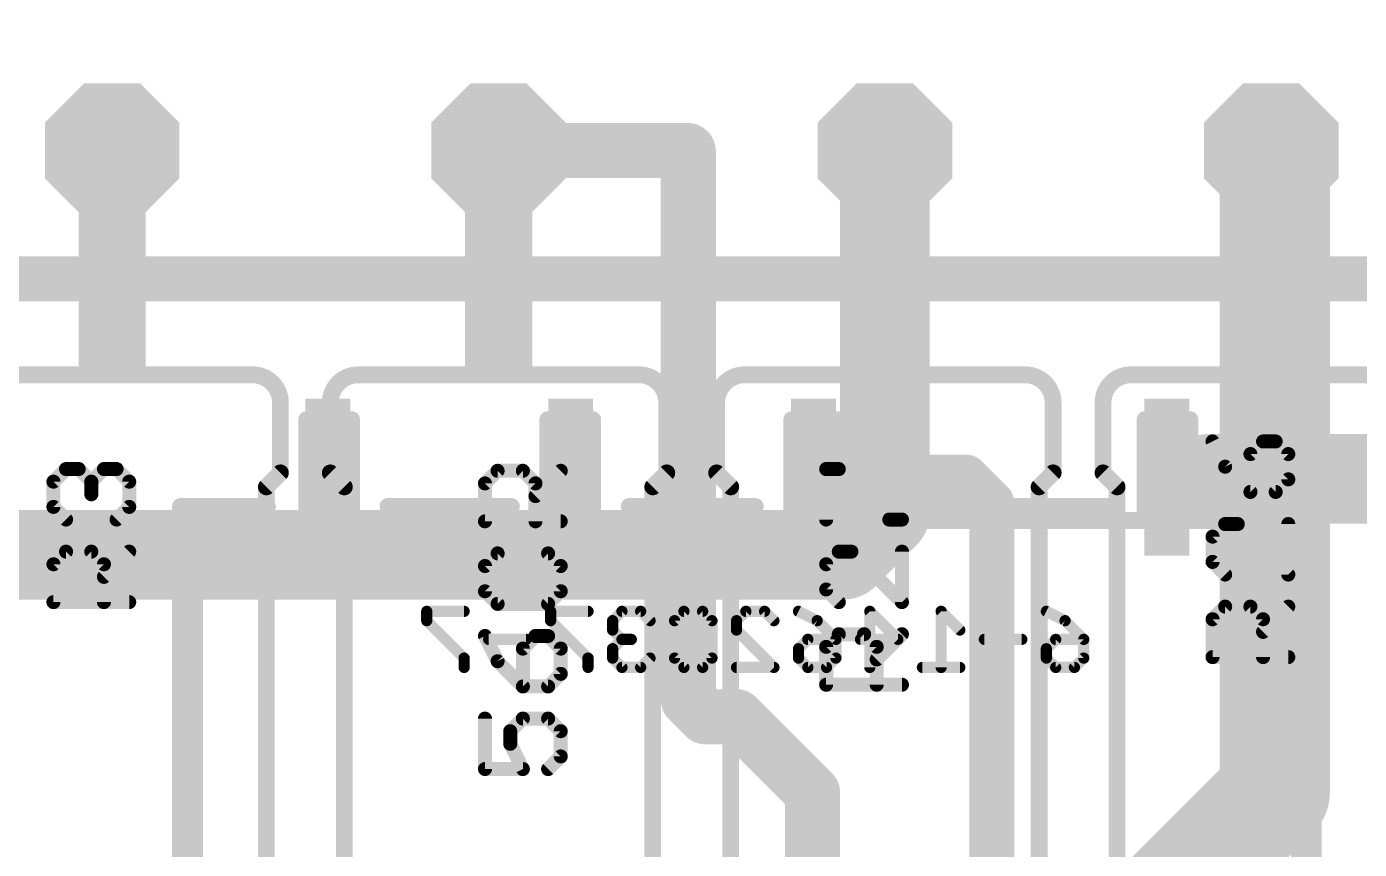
# Model space of a CAD drawing. Header units: inches. Extents: x -5 to 142, y -3 to 122.
# Drawn here: x 46.73 to 58.8, y 72.52 to 79.97 of the extents above; entities that cross this region are included whole.
import ezdxf

# ---------------------------------------------------------------- set-up
doc = ezdxf.new("R2010")
doc.units = ezdxf.units.IN
doc.header["$MEASUREMENT"] = 0
for name, color, linetype in [('1', 22, 'Continuous'), ('15', 22, 'Continuous'), ('16', 175, 'Continuous'), ('17', 82, 'Continuous'), ('2', 175, 'Continuous'), ('21', 253, 'Continuous'), ('22', 253, 'Continuous'), ('25', 253, 'Continuous'), ('27', 253, 'Continuous'), ('51', 253, 'Continuous'), ('52', 253, 'Continuous')]:
    doc.layers.add(name, color=color, linetype=linetype)

# ---------------------------------------------------------------- blocks, each defined once
blk = doc.blocks.new('RECT')
blk.add_solid([(-0.5, -0.5), (0.5, -0.5), (-0.5, 0.5), (0.5, 0.5)])
blk = doc.blocks.new('OCTAGONP')
at = {"const_width": 0.5}
blk.add_lwpolyline([(-0.25, -0.1036), (-0.25, 0.1036), (-0.1036, 0.25), (0.1036, 0.25), (0.25, 0.1036), (0.25, -0.1036), (0.1036, -0.25), (-0.1036, -0.25), (-0.25, -0.1036), (-0.25, 0.1036)], dxfattribs=at)
blk = doc.blocks.new('ROUNDP')
at = {"const_width": 0.5}
blk.add_lwpolyline([(0, -0.25, 1), (0, 0.25, 1), (0, -0.25)], format="xyb", dxfattribs=at)

msp = doc.modelspace()

# ---------------------------------------------------------------- linework, layer by layer
msp.add_circle((69.5, 94), 16)
at = {"layer": '1'}
for points, const_width in [([(58, 78.85), (58.0312, 78.8188)], 1), ([(58.0312, 78.8188), (58.0312, 73.0312)], 1), ([(54.5, 75.5625), (54.5, 78.85)], 0.8128), ([(54.125, 75.1875), (54.5, 75.5625)], 0.8128), ([(45.5, 75.1875), (54.125, 75.1875)], 0.8128), ([(58.0312, 73.0312), (57, 72)], 1)]:
    msp.add_lwpolyline(points, dxfattribs=dict(at, const_width=const_width))
for points, const_width in [([(58.1768, 79.0268, 1), (57.8232, 78.6732)], 0.5), ([(58.2812, 78.8188, 1), (57.7812, 78.8188)], 0.5), ([(54.7032, 78.85, 1), (54.2968, 78.85)], 0.4064), ([(57.8545, 78.642, 1), (58.208, 78.9955)], 0.5), ([(54.6437, 75.4188, 1), (54.3563, 75.7062)], 0.4064), ([(54.2968, 75.5625, 1), (54.7032, 75.5625)], 0.4064), ([(54.125, 74.9843, 1), (54.125, 75.3907)], 0.4064), ([(53.9813, 75.3312, 1), (54.2687, 75.0438)], 0.4064), ([(58.208, 72.8545, 1), (57.8545, 73.208)], 0.5), ([(57.7812, 73.0312, 1), (58.2812, 73.0312)], 0.5)]:
    msp.add_lwpolyline(points, format="xyb", dxfattribs=dict(at, const_width=const_width))
at = {"layer": '15', "const_width": 0.4064}
msp.add_lwpolyline([(62.0625, 77.6875), (46.375, 77.6875)], dxfattribs=at)
at = {"layer": '16'}
for points, const_width in [([(52.7125, 78.85), (51, 78.85)], 0.5), ([(52.7188, 78.8438), (52.7125, 78.85)], 0.5), ([(52.7188, 73.875), (52.7188, 78.8438)], 0.5), ([(57.4375, 75.875), (59.5, 75.875)], 0.8128), ([(53.8538, 75.8909), (55.2341, 75.8909)], 0.4064), ([(55.2341, 75.8909), (55.4688, 75.6562)], 0.4064), ([(57.0538, 75.8909), (57.4216, 75.8909)], 0.3048), ([(57.4216, 75.8909), (57.4375, 75.875)], 0.3048), ([(55.4688, 75.6562), (55.4688, 67.75)], 0.4064), ([(52.875, 73.7188), (52.7188, 73.875)], 0.5), ([(53.1562, 73.7188), (52.875, 73.7188)], 0.5), ([(53.8438, 73.0312), (53.1562, 73.7188)], 0.5), ([(53.8438, 69.1192), (53.8438, 73.0312)], 0.5)]:
    msp.add_lwpolyline(points, dxfattribs=dict(at, const_width=const_width))
for points, const_width in [([(51, 78.975, 1), (51, 78.725)], 0.25), ([(52.8009, 78.9384, 1), (52.6241, 78.7616)], 0.25), ([(52.8438, 78.8438, 1), (52.5938, 78.8438)], 0.25), ([(52.7125, 78.725, 1), (52.7125, 78.975)], 0.25), ([(52.6304, 78.7554, 1), (52.8071, 78.9321)], 0.25), ([(57.4375, 76.0782, 1), (57.4375, 75.6718)], 0.4064), ([(53.8538, 75.9925, 1), (53.8538, 75.7893)], 0.2032), ([(55.3059, 75.9627, 1), (55.1623, 75.8191)], 0.2032), ([(55.2341, 75.7893, 1), (55.2341, 75.9925)], 0.2032), ([(57.0538, 75.9671, 1), (57.0538, 75.8147)], 0.1524), ([(57.4755, 75.9448, 1), (57.3677, 75.837)], 0.1524), ([(57.3836, 75.8211, 1), (57.4914, 75.9289)], 0.1524), ([(57.4216, 75.8147, 1), (57.4216, 75.9671)], 0.1524), ([(55.5703, 75.6562, 1), (55.3672, 75.6562)], 0.2032), ([(55.3969, 75.5844, 1), (55.5406, 75.7281)], 0.2032), ([(52.8071, 73.9634, 1), (52.6304, 73.7866)], 0.25), ([(52.5938, 73.875, 1), (52.8438, 73.875)], 0.25), ([(52.875, 73.8438, 1), (52.875, 73.5938)], 0.25), ([(52.7866, 73.6304, 1), (52.9634, 73.8071)], 0.25), ([(53.2446, 73.8071, 1), (53.0679, 73.6304)], 0.25), ([(53.1562, 73.5938, 1), (53.1562, 73.8438)], 0.25), ([(53.9688, 73.0312, 1), (53.7188, 73.0312)], 0.25), ([(53.7554, 72.9429, 1), (53.9321, 73.1196)], 0.25)]:
    msp.add_lwpolyline(points, format="xyb", dxfattribs=dict(at, const_width=const_width))
at = {"layer": '2', "const_width": 0.4064}
msp.add_lwpolyline([(46.375, 77.6875), (62.0625, 77.6875)], dxfattribs=at)
at = {"layer": '21', "const_width": 0.1524}
for points in [[(46.23, 76.818), (48.77, 76.818)], [(52.27, 76.818), (49.73, 76.818)], [(53.23, 76.818), (55.77, 76.818)], [(59.27, 76.818), (56.73, 76.818)], [(49.024, 76.564), (49.024, 75.929)], [(49.476, 76.564), (49.476, 75.929)], [(52.524, 76.564), (52.524, 75.929)], [(52.976, 76.564), (52.976, 75.929)], [(56.024, 76.564), (56.024, 75.929)], [(56.476, 76.564), (56.476, 75.929)], [(48.897, 75.802), (49.024, 75.929)], [(49.603, 75.802), (49.476, 75.929)], [(52.397, 75.802), (52.524, 75.929)], [(53.103, 75.802), (52.976, 75.929)], [(55.897, 75.802), (56.024, 75.929)], [(56.603, 75.802), (56.476, 75.929)], [(48.897, 69.198), (48.897, 75.802)], [(49.603, 75.802), (49.603, 69.198)], [(52.397, 75.802), (52.397, 69.198)], [(53.103, 69.198), (53.103, 75.802)], [(55.897, 69.198), (55.897, 75.802)], [(56.603, 75.802), (56.603, 69.198)]]:
    msp.add_lwpolyline(points, dxfattribs=at)
at = {"layer": '21'}
for points, const_width in [([(49.024, 76.564, 0.4142), (48.77, 76.818)], 0.1524), ([(48.77, 76.8561, 1), (48.77, 76.7799)], 0.0762), ([(48.77, 76.7799, 1), (48.77, 76.8561)], 0.0762), ([(49.73, 76.818, 0.4142), (49.476, 76.564)], 0.1524), ([(49.73, 76.8561, 1), (49.73, 76.7799)], 0.0762), ([(49.73, 76.7799, 1), (49.73, 76.8561)], 0.0762), ([(52.524, 76.564, 0.4142), (52.27, 76.818)], 0.1524), ([(52.27, 76.8561, 1), (52.27, 76.7799)], 0.0762), ([(52.27, 76.7799, 1), (52.27, 76.8561)], 0.0762), ([(53.23, 76.818, 0.4142), (52.976, 76.564)], 0.1524), ([(53.23, 76.8561, 1), (53.23, 76.7799)], 0.0762), ([(53.23, 76.7799, 1), (53.23, 76.8561)], 0.0762), ([(56.024, 76.564, 0.4142), (55.77, 76.818)], 0.1524), ([(55.77, 76.8561, 1), (55.77, 76.7799)], 0.0762), ([(55.77, 76.7799, 1), (55.77, 76.8561)], 0.0762), ([(56.73, 76.818, 0.4142), (56.476, 76.564)], 0.1524), ([(56.73, 76.8561, 1), (56.73, 76.7799)], 0.0762), ([(56.73, 76.7799, 1), (56.73, 76.8561)], 0.0762), ([(49.0621, 76.564, 1), (48.9859, 76.564)], 0.0762), ([(48.9859, 76.564, 1), (49.0621, 76.564)], 0.0762), ([(49.5141, 76.564, 1), (49.4379, 76.564)], 0.0762), ([(49.4379, 76.564, 1), (49.5141, 76.564)], 0.0762), ([(52.5621, 76.564, 1), (52.4859, 76.564)], 0.0762), ([(52.4859, 76.564, 1), (52.5621, 76.564)], 0.0762), ([(53.0141, 76.564, 1), (52.9379, 76.564)], 0.0762), ([(52.9379, 76.564, 1), (53.0141, 76.564)], 0.0762), ([(56.0621, 76.564, 1), (55.9859, 76.564)], 0.0762), ([(55.9859, 76.564, 1), (56.0621, 76.564)], 0.0762), ([(56.5141, 76.564, 1), (56.4379, 76.564)], 0.0762), ([(56.4379, 76.564, 1), (56.5141, 76.564)], 0.0762), ([(48.9859, 75.929, 1), (49.0621, 75.929)], 0.0762), ([(49.0509, 75.9021, 1), (48.9971, 75.9559)], 0.0762), ([(49.4379, 75.929, 1), (49.5141, 75.929)], 0.0762), ([(49.5029, 75.9559, 1), (49.4491, 75.9021)], 0.0762), ([(52.4859, 75.929, 1), (52.5621, 75.929)], 0.0762), ([(52.5509, 75.9021, 1), (52.4971, 75.9559)], 0.0762), ([(52.9379, 75.929, 1), (53.0141, 75.929)], 0.0762), ([(53.0029, 75.9559, 1), (52.9491, 75.9021)], 0.0762), ([(55.9859, 75.929, 1), (56.0621, 75.929)], 0.0762), ([(56.0509, 75.9021, 1), (55.9971, 75.9559)], 0.0762), ([(56.4379, 75.929, 1), (56.5141, 75.929)], 0.0762), ([(56.5029, 75.9559, 1), (56.4491, 75.9021)], 0.0762), ([(48.9351, 75.802, 1), (48.8589, 75.802)], 0.0762), ([(48.8701, 75.8289, 1), (48.9239, 75.7751)], 0.0762), ([(49.6411, 75.802, 1), (49.5649, 75.802)], 0.0762), ([(49.5761, 75.7751, 1), (49.6299, 75.8289)], 0.0762), ([(52.4351, 75.802, 1), (52.3589, 75.802)], 0.0762), ([(52.3701, 75.8289, 1), (52.4239, 75.7751)], 0.0762), ([(53.1411, 75.802, 1), (53.0649, 75.802)], 0.0762), ([(53.0761, 75.7751, 1), (53.1299, 75.8289)], 0.0762), ([(55.9351, 75.802, 1), (55.8589, 75.802)], 0.0762), ([(55.8701, 75.8289, 1), (55.9239, 75.7751)], 0.0762), ([(56.6411, 75.802, 1), (56.5649, 75.802)], 0.0762), ([(56.5761, 75.7751, 1), (56.6299, 75.8289)], 0.0762)]:
    msp.add_lwpolyline(points, format="xyb", dxfattribs=dict(at, const_width=const_width))
at = {"layer": '22'}
for points, const_width in [([(48.1192, 69.3758), (48.1192, 75.6242)], 0.1524), ([(48.1192, 75.6242), (48.9066, 75.6242)], 0.1524), ([(49.9988, 75.6242), (51.1164, 75.6242)], 0.1524), ([(52.1832, 75.6242), (53.3262, 75.6242)], 0.1524), ([(54.393, 75.6242), (56.5266, 75.6242)], 0.1524), ([(57.5934, 75.6242), (58.3808, 75.6242)], 0.1524), ([(58.3808, 75.6242), (58.3808, 69.3758)], 0.1524), ([(50.6883, 74.6742), (50.3494, 74.6742)], 0.1016), ([(50.3494, 74.6742), (50.3494, 74.5895)], 0.1016), ([(50.3494, 74.5895), (50.6883, 74.2505)], 0.1016), ([(51.8109, 74.6742), (51.472, 74.6742)], 0.1016), ([(51.472, 74.6742), (51.472, 74.5895)], 0.1016), ([(51.472, 74.5895), (51.8109, 74.2505)], 0.1016), ([(52.118, 74.6742), (52.0333, 74.5895)], 0.1016), ([(52.0333, 74.5895), (52.0333, 74.5048)], 0.1016), ([(52.2875, 74.6742), (52.118, 74.6742)], 0.1016), ([(52.3722, 74.5895), (52.2875, 74.6742)], 0.1016), ([(52.6793, 74.6742), (52.5946, 74.5895)], 0.1016), ([(52.5946, 74.5895), (52.5946, 74.2505)], 0.1016), ([(52.9335, 74.2505), (52.5946, 74.5895)], 0.1016), ([(52.8488, 74.6742), (52.6793, 74.6742)], 0.1016), ([(52.9335, 74.5895), (52.8488, 74.6742)], 0.1016), ([(52.9335, 74.2505), (52.9335, 74.5895)], 0.1016), ([(53.1559, 74.5895), (53.2406, 74.6742)], 0.1016), ([(53.1559, 74.5048), (53.1559, 74.5895)], 0.1016), ([(53.2406, 74.6742), (53.4101, 74.6742)], 0.1016), ([(53.4101, 74.6742), (53.4949, 74.5895)], 0.1016), ([(53.7172, 74.6742), (53.8867, 74.5895)], 0.1016), ([(53.8867, 74.5895), (54.0562, 74.42)], 0.1016), ([(54.3633, 74.1658), (54.3633, 74.6742)], 0.1016), ([(54.3633, 74.6742), (54.6175, 74.42)], 0.1016), ([(55.1788, 74.5048), (55.0093, 74.6742)], 0.1016), ([(55.0093, 74.6742), (55.0093, 74.1658)], 0.1016), ([(55.9624, 74.6742), (56.1319, 74.5895)], 0.1016), ([(56.1319, 74.5895), (56.3014, 74.42)], 0.1016), ([(52.0333, 74.5048), (52.118, 74.42)], 0.1016), ([(53.4949, 74.1658), (53.1559, 74.5048)], 0.1016), ([(51.2496, 74.42), (50.9107, 74.42)], 0.1016), ([(52.118, 74.42), (52.0333, 74.3353)], 0.1016), ([(52.0333, 74.3353), (52.0333, 74.2505)], 0.1016), ([(52.118, 74.42), (52.2028, 74.42)], 0.1016), ([(53.7172, 74.3353), (53.8019, 74.42)], 0.1016), ([(53.7172, 74.2505), (53.7172, 74.3353)], 0.1016), ([(53.8019, 74.42), (54.0562, 74.42)], 0.1016), ([(54.0562, 74.42), (54.0562, 74.2505)], 0.1016), ([(54.6175, 74.42), (54.2785, 74.42)], 0.1016), ([(55.7401, 74.42), (55.4011, 74.42)], 0.1016), ([(55.9624, 74.3353), (56.0472, 74.42)], 0.1016), ([(55.9624, 74.2505), (55.9624, 74.3353)], 0.1016), ([(56.0472, 74.42), (56.3014, 74.42)], 0.1016), ([(56.3014, 74.42), (56.3014, 74.2505)], 0.1016), ([(50.6883, 74.2505), (50.6883, 74.1658)], 0.1016), ([(51.8109, 74.2505), (51.8109, 74.1658)], 0.1016), ([(52.0333, 74.2505), (52.118, 74.1658)], 0.1016), ([(52.2875, 74.1658), (52.3722, 74.2505)], 0.1016), ([(52.5946, 74.2505), (52.6793, 74.1658)], 0.1016), ([(52.8488, 74.1658), (52.9335, 74.2505)], 0.1016), ([(53.8019, 74.1658), (53.7172, 74.2505)], 0.1016), ([(54.0562, 74.2505), (53.9714, 74.1658)], 0.1016), ([(56.0472, 74.1658), (55.9624, 74.2505)], 0.1016), ([(56.3014, 74.2505), (56.2167, 74.1658)], 0.1016), ([(52.118, 74.1658), (52.2875, 74.1658)], 0.1016), ([(52.6793, 74.1658), (52.8488, 74.1658)], 0.1016), ([(53.1559, 74.1658), (53.4949, 74.1658)], 0.1016), ([(53.9714, 74.1658), (53.8019, 74.1658)], 0.1016), ([(55.1788, 74.1658), (54.8398, 74.1658)], 0.1016), ([(56.2167, 74.1658), (56.0472, 74.1658)], 0.1016)]:
    msp.add_lwpolyline(points, dxfattribs=dict(at, const_width=const_width))
for points, const_width in [([(48.1573, 75.6242, 1), (48.0811, 75.6242)], 0.0762), ([(48.1192, 75.6623, 1), (48.1192, 75.5861)], 0.0762), ([(48.9066, 75.5861, 1), (48.9066, 75.6623)], 0.0762), ([(49.9988, 75.6623, 1), (49.9988, 75.5861)], 0.0762), ([(51.1164, 75.5861, 1), (51.1164, 75.6623)], 0.0762), ([(52.1832, 75.6623, 1), (52.1832, 75.5861)], 0.0762), ([(53.3262, 75.5861, 1), (53.3262, 75.6623)], 0.0762), ([(54.393, 75.6623, 1), (54.393, 75.5861)], 0.0762), ([(56.5266, 75.5861, 1), (56.5266, 75.6623)], 0.0762), ([(57.5934, 75.6623, 1), (57.5934, 75.5861)], 0.0762), ([(58.4189, 75.6242, 1), (58.3427, 75.6242)], 0.0762), ([(58.3808, 75.5861, 1), (58.3808, 75.6623)], 0.0762), ([(50.3673, 74.6075, 1), (50.3314, 74.5715)], 0.0508), ([(50.3494, 74.6996, 1), (50.3494, 74.6488)], 0.0508), ([(50.3747, 74.6742, 1), (50.324, 74.6742)], 0.0508), ([(50.324, 74.5895, 1), (50.3747, 74.5895)], 0.0508), ([(50.6883, 74.6488, 1), (50.6883, 74.6996)], 0.0508), ([(51.4899, 74.6075, 1), (51.454, 74.5715)], 0.0508), ([(51.472, 74.6996, 1), (51.472, 74.6488)], 0.0508), ([(51.4974, 74.6742, 1), (51.4466, 74.6742)], 0.0508), ([(51.4466, 74.5895, 1), (51.4974, 74.5895)], 0.0508), ([(51.8109, 74.6488, 1), (51.8109, 74.6996)], 0.0508), ([(52.0153, 74.6075, 1), (52.0512, 74.5715)], 0.0508), ([(52.0587, 74.5895, 1), (52.0079, 74.5895)], 0.0508), ([(52.118, 74.6996, 1), (52.118, 74.6488)], 0.0508), ([(52.136, 74.6563, 1), (52.1001, 74.6922)], 0.0508), ([(52.3055, 74.6922, 1), (52.2695, 74.6563)], 0.0508), ([(52.2875, 74.6488, 1), (52.2875, 74.6996)], 0.0508), ([(52.3543, 74.5715, 1), (52.3902, 74.6075)], 0.0508), ([(52.6125, 74.6075, 1), (52.5766, 74.5715)], 0.0508), ([(52.5766, 74.6075, 1), (52.6125, 74.5715)], 0.0508), ([(52.62, 74.5895, 1), (52.5692, 74.5895)], 0.0508), ([(52.6793, 74.6996, 1), (52.6793, 74.6488)], 0.0508), ([(52.6973, 74.6563, 1), (52.6614, 74.6922)], 0.0508), ([(52.8668, 74.6922, 1), (52.8308, 74.6563)], 0.0508), ([(52.8488, 74.6488, 1), (52.8488, 74.6996)], 0.0508), ([(52.9589, 74.5895, 1), (52.9081, 74.5895)], 0.0508), ([(52.9156, 74.5715, 1), (52.9515, 74.6075)], 0.0508), ([(53.1379, 74.6075, 1), (53.1739, 74.5715)], 0.0508), ([(53.1813, 74.5895, 1), (53.1305, 74.5895)], 0.0508), ([(53.2406, 74.6996, 1), (53.2406, 74.6488)], 0.0508), ([(53.2586, 74.6563, 1), (53.2227, 74.6922)], 0.0508), ([(53.4281, 74.6922, 1), (53.3922, 74.6563)], 0.0508), ([(53.4101, 74.6488, 1), (53.4101, 74.6996)], 0.0508), ([(53.4769, 74.5715, 1), (53.5128, 74.6075)], 0.0508), ([(53.7286, 74.697, 1), (53.7058, 74.6515)], 0.0508), ([(53.9046, 74.6075, 1), (53.8687, 74.5715)], 0.0508), ([(53.8753, 74.5668, 1), (53.898, 74.6122)], 0.0508), ([(54.3887, 74.6742, 1), (54.3379, 74.6742)], 0.0508), ([(54.3812, 74.6922, 1), (54.3453, 74.6563)], 0.0508), ([(55.0273, 74.6922, 1), (54.9913, 74.6563)], 0.0508), ([(55.0347, 74.6742, 1), (54.9839, 74.6742)], 0.0508), ([(55.9738, 74.697, 1), (55.9511, 74.6515)], 0.0508), ([(56.1499, 74.6075, 1), (56.114, 74.5715)], 0.0508), ([(56.1206, 74.5668, 1), (56.1433, 74.6122)], 0.0508), ([(52.0512, 74.5227, 1), (52.0153, 74.4868)], 0.0508), ([(52.0079, 74.5048, 1), (52.0587, 74.5048)], 0.0508), ([(53.1739, 74.5227, 1), (53.1379, 74.4868)], 0.0508), ([(53.1305, 74.5048, 1), (53.1813, 74.5048)], 0.0508), ([(55.1608, 74.4868, 1), (55.1967, 74.5227)], 0.0508), ([(50.9107, 74.4454, 1), (50.9107, 74.3946)], 0.0508), ([(51.2496, 74.3946, 1), (51.2496, 74.4454)], 0.0508), ([(52.0587, 74.3353, 1), (52.0079, 74.3353)], 0.0508), ([(52.0153, 74.3532, 1), (52.0512, 74.3173)], 0.0508), ([(52.118, 74.4454, 1), (52.118, 74.3946)], 0.0508), ([(52.136, 74.4021, 1), (52.1001, 74.438)], 0.0508), ([(52.1001, 74.4021, 1), (52.136, 74.438)], 0.0508), ([(52.2028, 74.3946, 1), (52.2028, 74.4454)], 0.0508), ([(53.7426, 74.3353, 1), (53.6918, 74.3353)], 0.0508), ([(53.6992, 74.3532, 1), (53.7352, 74.3173)], 0.0508), ([(53.8019, 74.4454, 1), (53.8019, 74.3946)], 0.0508), ([(53.8199, 74.4021, 1), (53.784, 74.438)], 0.0508), ([(54.0816, 74.42, 1), (54.0308, 74.42)], 0.0508), ([(54.0382, 74.4021, 1), (54.0741, 74.438)], 0.0508), ([(54.0562, 74.3946, 1), (54.0562, 74.4454)], 0.0508), ([(54.2785, 74.4454, 1), (54.2785, 74.3946)], 0.0508), ([(54.5995, 74.4021, 1), (54.6354, 74.438)], 0.0508), ([(54.6175, 74.3946, 1), (54.6175, 74.4454)], 0.0508), ([(55.4011, 74.4454, 1), (55.4011, 74.3946)], 0.0508), ([(55.7401, 74.3946, 1), (55.7401, 74.4454)], 0.0508), ([(55.9878, 74.3353, 1), (55.937, 74.3353)], 0.0508), ([(55.9445, 74.3532, 1), (55.9804, 74.3173)], 0.0508), ([(56.0472, 74.4454, 1), (56.0472, 74.3946)], 0.0508), ([(56.0651, 74.4021, 1), (56.0292, 74.438)], 0.0508), ([(56.3268, 74.42, 1), (56.276, 74.42)], 0.0508), ([(56.2834, 74.4021, 1), (56.3194, 74.438)], 0.0508), ([(56.3014, 74.3946, 1), (56.3014, 74.4454)], 0.0508), ([(50.7137, 74.2505, 1), (50.6629, 74.2505)], 0.0508), ([(50.6703, 74.2326, 1), (50.7063, 74.2685)], 0.0508), ([(51.8363, 74.2505, 1), (51.7855, 74.2505)], 0.0508), ([(51.793, 74.2326, 1), (51.8289, 74.2685)], 0.0508), ([(52.0512, 74.2685, 1), (52.0153, 74.2326)], 0.0508), ([(52.0079, 74.2505, 1), (52.0587, 74.2505)], 0.0508), ([(52.3902, 74.2326, 1), (52.3543, 74.2685)], 0.0508), ([(52.6125, 74.2685, 1), (52.5766, 74.2326)], 0.0508), ([(52.5692, 74.2505, 1), (52.62, 74.2505)], 0.0508), ([(52.9081, 74.2505, 1), (52.9589, 74.2505)], 0.0508), ([(52.9515, 74.2326, 1), (52.9156, 74.2685)], 0.0508), ([(52.9156, 74.2326, 1), (52.9515, 74.2685)], 0.0508), ([(53.7352, 74.2685, 1), (53.6992, 74.2326)], 0.0508), ([(53.6918, 74.2505, 1), (53.7426, 74.2505)], 0.0508), ([(54.0308, 74.2505, 1), (54.0816, 74.2505)], 0.0508), ([(54.0741, 74.2326, 1), (54.0382, 74.2685)], 0.0508), ([(55.937, 74.2505, 1), (55.9878, 74.2505)], 0.0508), ([(55.9804, 74.2685, 1), (55.9445, 74.2326)], 0.0508), ([(56.276, 74.2505, 1), (56.3268, 74.2505)], 0.0508), ([(56.3194, 74.2326, 1), (56.2834, 74.2685)], 0.0508), ([(50.6629, 74.1658, 1), (50.7137, 74.1658)], 0.0508), ([(51.7855, 74.1658, 1), (51.8363, 74.1658)], 0.0508), ([(52.118, 74.1912, 1), (52.118, 74.1404)], 0.0508), ([(52.1001, 74.1478, 1), (52.136, 74.1838)], 0.0508), ([(52.2695, 74.1838, 1), (52.3055, 74.1478)], 0.0508), ([(52.2875, 74.1404, 1), (52.2875, 74.1912)], 0.0508), ([(52.6793, 74.1912, 1), (52.6793, 74.1404)], 0.0508), ([(52.6614, 74.1478, 1), (52.6973, 74.1838)], 0.0508), ([(52.8308, 74.1838, 1), (52.8668, 74.1478)], 0.0508), ([(52.8488, 74.1404, 1), (52.8488, 74.1912)], 0.0508), ([(53.1559, 74.1912, 1), (53.1559, 74.1404)], 0.0508), ([(53.4769, 74.1478, 1), (53.5128, 74.1838)], 0.0508), ([(53.4949, 74.1404, 1), (53.4949, 74.1912)], 0.0508), ([(53.8019, 74.1912, 1), (53.8019, 74.1404)], 0.0508), ([(53.784, 74.1478, 1), (53.8199, 74.1838)], 0.0508), ([(53.9535, 74.1838, 1), (53.9894, 74.1478)], 0.0508), ([(53.9714, 74.1404, 1), (53.9714, 74.1912)], 0.0508), ([(54.3379, 74.1658, 1), (54.3887, 74.1658)], 0.0508), ([(54.8398, 74.1912, 1), (54.8398, 74.1404)], 0.0508), ([(54.9839, 74.1658, 1), (55.0347, 74.1658)], 0.0508), ([(55.1788, 74.1404, 1), (55.1788, 74.1912)], 0.0508), ([(56.0472, 74.1912, 1), (56.0472, 74.1404)], 0.0508), ([(56.0292, 74.1478, 1), (56.0651, 74.1838)], 0.0508), ([(56.1987, 74.1838, 1), (56.2346, 74.1478)], 0.0508), ([(56.2167, 74.1404, 1), (56.2167, 74.1912)], 0.0508)]:
    msp.add_lwpolyline(points, format="xyb", dxfattribs=dict(at, const_width=const_width))
at = {"layer": '25', "const_width": 0.127}
for points in [[(57.4679, 76.2137), (57.5823, 75.9849)], [(57.9255, 76.2137), (57.8111, 76.0993)], [(58.0399, 76.2137), (57.9255, 76.2137)], [(58.1543, 76.0993), (58.0399, 76.2137)], [(57.8111, 76.0993), (57.8111, 75.7561)], [(58.1543, 75.8705), (58.1543, 76.0993)], [(46.9679, 75.8493), (47.0823, 75.9637)], [(47.0823, 75.9637), (47.1967, 75.9637)], [(47.1967, 75.9637), (47.3111, 75.8493)], [(47.3111, 75.8493), (47.4255, 75.9637)], [(47.4255, 75.9637), (47.5399, 75.9637)], [(47.5399, 75.9637), (47.6543, 75.8493)], [(53.9679, 75.5061), (53.9679, 75.9637)], [(53.9679, 75.9637), (54.0823, 75.9637)], [(54.0823, 75.9637), (54.5399, 75.5061)], [(57.5823, 75.9849), (57.8111, 75.7561)], [(46.9679, 75.6205), (46.9679, 75.8493)], [(47.3111, 75.8493), (47.3111, 75.7349)], [(47.6543, 75.8493), (47.6543, 75.6205)], [(57.8111, 75.7561), (58.0399, 75.7561)], [(58.0399, 75.7561), (58.1543, 75.8705)], [(47.0823, 75.5061), (46.9679, 75.6205)], [(47.6543, 75.6205), (47.5399, 75.5061)], [(54.5399, 75.5061), (54.6543, 75.5061)], [(57.5823, 75.4653), (57.4679, 75.3509)], [(57.6967, 75.4653), (57.5823, 75.4653)], [(58.1543, 75.0077), (57.6967, 75.4653)], [(58.1543, 75.4653), (58.1543, 75.0077)], [(57.4679, 75.3509), (57.4679, 75.1221)], [(46.9679, 75.1009), (47.0823, 75.2153)], [(47.0823, 75.2153), (47.3111, 75.2153)], [(47.3111, 75.2153), (47.4255, 75.1009)], [(47.4255, 74.9865), (47.6543, 75.2153)], [(54.0823, 75.2153), (53.9679, 75.1009)], [(54.1967, 75.2153), (54.0823, 75.2153)], [(54.6543, 74.7577), (54.1967, 75.2153)], [(54.6543, 75.2153), (54.6543, 74.7577)], [(46.9679, 74.7577), (46.9679, 75.1009)], [(47.4255, 75.1009), (47.4255, 74.7577)], [(53.9679, 75.1009), (53.9679, 74.8721)], [(57.4679, 75.1221), (57.5823, 75.0077)], [(53.9679, 74.8721), (54.0823, 74.7577)], [(47.6543, 74.7577), (46.9679, 74.7577)], [(57.4679, 74.6024), (57.5823, 74.7168)], [(57.5823, 74.7168), (57.8111, 74.7168)], [(57.8111, 74.7168), (57.9255, 74.6024)], [(57.9255, 74.488), (58.1543, 74.7168)], [(57.4679, 74.2593), (57.4679, 74.6024)], [(57.9255, 74.6024), (57.9255, 74.2593)], [(53.9679, 74.3524), (54.0823, 74.4668)], [(54.0823, 74.4668), (54.3111, 74.4668)], [(54.3111, 74.4668), (54.4255, 74.3524)], [(54.4255, 74.238), (54.6543, 74.4668)], [(53.9679, 74.0093), (53.9679, 74.3524)], [(54.4255, 74.3524), (54.4255, 74.0093)], [(58.1543, 74.2593), (57.4679, 74.2593)], [(54.6543, 74.0093), (53.9679, 74.0093)]]:
    msp.add_lwpolyline(points, dxfattribs=at)
at = {"layer": '25', "const_width": 0.0635}
for points in [[(57.4963, 76.2279, 1), (57.4395, 76.1995)], [(57.9255, 76.2454, 1), (57.9255, 76.1819)], [(57.948, 76.1912, 1), (57.9031, 76.2361)], [(58.0624, 76.2361, 1), (58.0175, 76.1912)], [(58.0399, 76.1819, 1), (58.0399, 76.2454)], [(57.8429, 76.0993, 1), (57.7794, 76.0993)], [(57.7887, 76.1217, 1), (57.8336, 76.0768)], [(58.1861, 76.0993, 1), (58.1225, 76.0993)], [(58.1318, 76.0768, 1), (58.1768, 76.1217)], [(47.0823, 75.9954, 1), (47.0823, 75.9319)], [(47.1048, 75.9412, 1), (47.0599, 75.9861)], [(47.2192, 75.9861, 1), (47.1743, 75.9412)], [(47.1967, 75.9319, 1), (47.1967, 75.9954)], [(47.4255, 75.9954, 1), (47.4255, 75.9319)], [(47.448, 75.9412, 1), (47.4031, 75.9861)], [(47.5624, 75.9861, 1), (47.5175, 75.9412)], [(47.5399, 75.9319, 1), (47.5399, 75.9954)], [(53.9997, 75.9637, 1), (53.9362, 75.9637)], [(53.9679, 75.9954, 1), (53.9679, 75.9319)], [(54.1048, 75.9861, 1), (54.0599, 75.9412)], [(54.0823, 75.9319, 1), (54.0823, 75.9954)], [(57.6048, 76.0073, 1), (57.5599, 75.9624)], [(57.5539, 75.9707, 1), (57.6107, 75.9991)], [(46.9997, 75.8493, 1), (46.9362, 75.8493)], [(46.9455, 75.8717, 1), (46.9904, 75.8268)], [(47.3429, 75.8493, 1), (47.2794, 75.8493)], [(47.2887, 75.8717, 1), (47.3336, 75.8268)], [(47.2887, 75.8268, 1), (47.3336, 75.8717)], [(47.6861, 75.8493, 1), (47.6225, 75.8493)], [(47.6318, 75.8268, 1), (47.6768, 75.8717)], [(57.8111, 75.7878, 1), (57.8111, 75.7243)], [(58.0399, 75.7243, 1), (58.0399, 75.7878)], [(58.1225, 75.8705, 1), (58.1861, 75.8705)], [(58.1768, 75.848, 1), (58.1318, 75.8929)], [(47.2794, 75.7349, 1), (47.3429, 75.7349)], [(57.7794, 75.7561, 1), (57.8429, 75.7561)], [(57.7887, 75.7336, 1), (57.8336, 75.7785)], [(58.0175, 75.7785, 1), (58.0624, 75.7336)], [(46.9362, 75.6205, 1), (46.9997, 75.6205)], [(46.9904, 75.6429, 1), (46.9455, 75.598)], [(47.6225, 75.6205, 1), (47.6861, 75.6205)], [(47.6768, 75.598, 1), (47.6318, 75.6429)], [(47.0599, 75.4836, 1), (47.1048, 75.5285)], [(47.5175, 75.5285, 1), (47.5624, 75.4836)], [(53.9362, 75.5061, 1), (53.9997, 75.5061)], [(54.5399, 75.5378, 1), (54.5399, 75.4743)], [(54.5175, 75.4836, 1), (54.5624, 75.5285)], [(54.6543, 75.4743, 1), (54.6543, 75.5378)], [(57.5823, 75.497, 1), (57.5823, 75.4335)], [(57.6048, 75.4428, 1), (57.5599, 75.4877)], [(57.7192, 75.4877, 1), (57.6743, 75.4428)], [(57.6967, 75.4335, 1), (57.6967, 75.497)], [(58.1861, 75.4653, 1), (58.1225, 75.4653)], [(57.4997, 75.3509, 1), (57.4362, 75.3509)], [(57.4455, 75.3733, 1), (57.4904, 75.3284)], [(47.0823, 75.247, 1), (47.0823, 75.1835)], [(47.1048, 75.1928, 1), (47.0599, 75.2377)], [(47.3336, 75.2377, 1), (47.2887, 75.1928)], [(47.3111, 75.1835, 1), (47.3111, 75.247)], [(47.6768, 75.1928, 1), (47.6318, 75.2377)], [(54.0823, 75.247, 1), (54.0823, 75.1835)], [(54.1048, 75.1928, 1), (54.0599, 75.2377)], [(54.2192, 75.2377, 1), (54.1743, 75.1928)], [(54.1967, 75.1835, 1), (54.1967, 75.247)], [(54.6861, 75.2153, 1), (54.6225, 75.2153)], [(46.9997, 75.1009, 1), (46.9362, 75.1009)], [(46.9455, 75.1233, 1), (46.9904, 75.0784)], [(47.4573, 75.1009, 1), (47.3938, 75.1009)], [(47.4031, 75.0784, 1), (47.448, 75.1233)], [(53.9997, 75.1009, 1), (53.9362, 75.1009)], [(53.9455, 75.1233, 1), (53.9904, 75.0784)], [(57.4362, 75.1221, 1), (57.4997, 75.1221)], [(57.4904, 75.1445, 1), (57.4455, 75.0996)], [(47.4031, 75.0089, 1), (47.448, 74.964)], [(57.5599, 74.9852, 1), (57.6048, 75.0301)], [(58.1225, 75.0077, 1), (58.1861, 75.0077)], [(58.1318, 74.9852, 1), (58.1768, 75.0301)], [(53.9362, 74.8721, 1), (53.9997, 74.8721)], [(53.9904, 74.8945, 1), (53.9455, 74.8496)], [(46.9679, 74.7894, 1), (46.9679, 74.7259)], [(46.9362, 74.7577, 1), (46.9997, 74.7577)], [(47.3938, 74.7577, 1), (47.4573, 74.7577)], [(47.6543, 74.7259, 1), (47.6543, 74.7894)], [(54.0599, 74.7352, 1), (54.1048, 74.7801)], [(54.6225, 74.7577, 1), (54.6861, 74.7577)], [(54.6318, 74.7352, 1), (54.6768, 74.7801)], [(57.5823, 74.7486, 1), (57.5823, 74.6851)], [(57.6048, 74.6944, 1), (57.5599, 74.7393)], [(57.8336, 74.7393, 1), (57.7887, 74.6944)], [(57.8111, 74.6851, 1), (57.8111, 74.7486)], [(58.1768, 74.6944, 1), (58.1318, 74.7393)], [(57.4997, 74.6024, 1), (57.4362, 74.6024)], [(57.4455, 74.6249, 1), (57.4904, 74.58)], [(57.9573, 74.6024, 1), (57.8938, 74.6024)], [(57.9031, 74.58, 1), (57.948, 74.6249)], [(54.0823, 74.4986, 1), (54.0823, 74.4351)], [(54.1048, 74.4444, 1), (54.0599, 74.4893)], [(54.3336, 74.4893, 1), (54.2887, 74.4444)], [(54.3111, 74.4351, 1), (54.3111, 74.4986)], [(54.6768, 74.4444, 1), (54.6318, 74.4893)], [(57.9031, 74.5105, 1), (57.948, 74.4656)], [(53.9997, 74.3524, 1), (53.9362, 74.3524)], [(53.9455, 74.3749, 1), (53.9904, 74.33)], [(54.4573, 74.3524, 1), (54.3938, 74.3524)], [(54.4031, 74.33, 1), (54.448, 74.3749)], [(54.4031, 74.2605, 1), (54.448, 74.2156)], [(57.4679, 74.291, 1), (57.4679, 74.2275)], [(57.4362, 74.2593, 1), (57.4997, 74.2593)], [(57.8938, 74.2593, 1), (57.9573, 74.2593)], [(58.1543, 74.2275, 1), (58.1543, 74.291)], [(53.9679, 74.041, 1), (53.9679, 73.9775)], [(53.9362, 74.0093, 1), (53.9997, 74.0093)], [(54.3938, 74.0093, 1), (54.4573, 74.0093)], [(54.6543, 73.9775, 1), (54.6543, 74.041)]]:
    msp.add_lwpolyline(points, format="xyb", dxfattribs=at)
at = {"layer": '27', "const_width": 0.127}
for points in [[(50.8771, 75.8333), (50.9915, 75.9477)], [(50.9915, 75.9477), (51.2203, 75.9477)], [(51.2203, 75.9477), (51.3347, 75.8333)], [(51.3347, 75.7189), (51.5635, 75.9477)], [(50.8771, 75.4901), (50.8771, 75.8333)], [(51.3347, 75.8333), (51.3347, 75.4901)], [(51.5635, 75.4901), (50.8771, 75.4901)], [(50.8771, 75.0849), (50.9915, 75.1993)], [(50.9915, 75.1993), (51.4491, 75.1993)], [(51.4491, 74.7417), (50.9915, 75.1993)], [(51.4491, 75.1993), (51.5635, 75.0849)], [(50.8771, 74.8561), (50.8771, 75.0849)], [(51.5635, 75.0849), (51.5635, 74.8561)], [(50.9915, 74.7417), (50.8771, 74.8561)], [(51.5635, 74.8561), (51.4491, 74.7417)], [(51.4491, 74.7417), (50.9915, 74.7417)], [(50.8771, 74.4508), (50.9915, 74.222)], [(51.3347, 74.4508), (51.2203, 74.3364)], [(51.4491, 74.4508), (51.3347, 74.4508)], [(51.5635, 74.3364), (51.4491, 74.4508)], [(51.2203, 74.3364), (51.2203, 73.9933)], [(51.5635, 74.1076), (51.5635, 74.3364)], [(50.9915, 74.222), (51.2203, 73.9933)], [(51.4491, 73.9933), (51.5635, 74.1076)], [(51.2203, 73.9933), (51.4491, 73.9933)], [(50.8771, 73.7024), (50.8771, 73.2448)], [(51.1059, 73.588), (51.2203, 73.7024)], [(51.2203, 73.7024), (51.4491, 73.7024)], [(51.4491, 73.7024), (51.5635, 73.588)], [(51.1059, 73.4736), (51.1059, 73.588)], [(51.5635, 73.588), (51.5635, 73.3592)], [(51.2203, 73.2448), (51.1059, 73.4736)], [(51.5635, 73.3592), (51.4491, 73.2448)], [(50.8771, 73.2448), (51.2203, 73.2448)]]:
    msp.add_lwpolyline(points, dxfattribs=at)
at = {"layer": '27', "const_width": 0.0635}
for points in [[(50.9915, 75.9794, 1), (50.9915, 75.9159)], [(51.014, 75.9252, 1), (50.9691, 75.9701)], [(51.2428, 75.9701, 1), (51.1979, 75.9252)], [(51.2203, 75.9159, 1), (51.2203, 75.9794)], [(51.586, 75.9252, 1), (51.541, 75.9701)], [(50.9089, 75.8333, 1), (50.8454, 75.8333)], [(50.8547, 75.8557, 1), (50.8996, 75.8108)], [(51.3665, 75.8333, 1), (51.303, 75.8333)], [(51.3123, 75.8108, 1), (51.3572, 75.8557)], [(51.3123, 75.7413, 1), (51.3572, 75.6964)], [(50.8771, 75.5218, 1), (50.8771, 75.4583)], [(50.8454, 75.4901, 1), (50.9089, 75.4901)], [(51.303, 75.4901, 1), (51.3665, 75.4901)], [(51.5635, 75.4583, 1), (51.5635, 75.5218)], [(50.9915, 75.231, 1), (50.9915, 75.1675)], [(51.014, 75.2217, 1), (50.9691, 75.1768)], [(51.014, 75.1768, 1), (50.9691, 75.2217)], [(51.4716, 75.2217, 1), (51.4267, 75.1768)], [(51.4491, 75.1675, 1), (51.4491, 75.231)], [(50.9089, 75.0849, 1), (50.8454, 75.0849)], [(50.8547, 75.1073, 1), (50.8996, 75.0624)], [(51.5953, 75.0849, 1), (51.5318, 75.0849)], [(51.541, 75.0624, 1), (51.586, 75.1073)], [(50.8454, 74.8561, 1), (50.9089, 74.8561)], [(50.8996, 74.8785, 1), (50.8547, 74.8336)], [(51.5318, 74.8561, 1), (51.5953, 74.8561)], [(51.586, 74.8336, 1), (51.541, 74.8785)], [(50.9915, 74.7734, 1), (50.9915, 74.7099)], [(50.9691, 74.7192, 1), (51.014, 74.7641)], [(51.4267, 74.7641, 1), (51.4716, 74.7192)], [(51.4267, 74.7192, 1), (51.4716, 74.7641)], [(51.4491, 74.7099, 1), (51.4491, 74.7734)], [(50.9055, 74.465, 1), (50.8487, 74.4366)], [(51.3347, 74.4826, 1), (51.3347, 74.4191)], [(51.3572, 74.4284, 1), (51.3123, 74.4733)], [(51.4716, 74.4733, 1), (51.4267, 74.4284)], [(51.4491, 74.4191, 1), (51.4491, 74.4826)], [(51.2521, 74.3364, 1), (51.1886, 74.3364)], [(51.1979, 74.3589, 1), (51.2428, 74.314)], [(51.5953, 74.3364, 1), (51.5318, 74.3364)], [(51.541, 74.314, 1), (51.586, 74.3589)], [(51.014, 74.2445, 1), (50.9691, 74.1996)], [(50.9631, 74.2078, 1), (51.0199, 74.2362)], [(51.5318, 74.1076, 1), (51.5953, 74.1076)], [(51.586, 74.0852, 1), (51.541, 74.1301)], [(51.2203, 74.025, 1), (51.2203, 73.9615)], [(51.1886, 73.9933, 1), (51.2521, 73.9933)], [(51.1979, 73.9708, 1), (51.2428, 74.0157)], [(51.4267, 74.0157, 1), (51.4716, 73.9708)], [(51.4491, 73.9615, 1), (51.4491, 74.025)], [(50.9089, 73.7024, 1), (50.8454, 73.7024)], [(51.2203, 73.7342, 1), (51.2203, 73.6707)], [(51.2428, 73.68, 1), (51.1979, 73.7249)], [(51.4716, 73.7249, 1), (51.4267, 73.68)], [(51.4491, 73.6707, 1), (51.4491, 73.7342)], [(51.1377, 73.588, 1), (51.0742, 73.588)], [(51.5953, 73.588, 1), (51.5318, 73.588)], [(51.1343, 73.4878, 1), (51.0775, 73.4594)], [(51.0835, 73.6105, 1), (51.1284, 73.5656)], [(51.541, 73.5656, 1), (51.586, 73.6105)], [(51.0742, 73.4736, 1), (51.1377, 73.4736)], [(51.586, 73.3368, 1), (51.541, 73.3817)], [(50.8771, 73.2766, 1), (50.8771, 73.2131)], [(51.1919, 73.2306, 1), (51.2487, 73.259)], [(51.2203, 73.2131, 1), (51.2203, 73.2766)], [(51.4267, 73.2673, 1), (51.4716, 73.2224)], [(51.5318, 73.3592, 1), (51.5953, 73.3592)], [(50.8454, 73.2448, 1), (50.9089, 73.2448)]]:
    msp.add_lwpolyline(points, format="xyb", dxfattribs=at)
at = {"layer": '51', "const_width": 0.6096}
for points in [[(47.5, 78.85), (47.5, 77.58)], [(51, 78.85), (51, 77.58)], [(54.5, 78.85), (54.5, 77.58)], [(58, 78.85), (58, 77.58)]]:
    msp.add_lwpolyline(points, dxfattribs=at)
at = {"layer": '51', "const_width": 0.3048}
for points in [[(47.6524, 78.85, 1), (47.3476, 78.85)], [(51.1524, 78.85, 1), (50.8476, 78.85)], [(54.6524, 78.85, 1), (54.3476, 78.85)], [(58.1524, 78.85, 1), (57.8476, 78.85)], [(47.3476, 77.58, 1), (47.6524, 77.58)], [(50.8476, 77.58, 1), (51.1524, 77.58)], [(54.3476, 77.58, 1), (54.6524, 77.58)], [(57.8476, 77.58, 1), (58.1524, 77.58)]]:
    msp.add_lwpolyline(points, format="xyb", dxfattribs=at)
at = {"layer": '52', "const_width": 0.1524}
for points in [[(49.2622, 75.4972), (49.2622, 76.4116)], [(49.2622, 76.4116), (49.6686, 76.4116)], [(49.6686, 76.4116), (49.6686, 75.4972)], [(51.4466, 75.4972), (51.4466, 76.4116)], [(51.4466, 76.4116), (51.853, 76.4116)], [(51.853, 76.4116), (51.853, 75.4972)], [(53.6564, 75.4972), (53.6564, 76.4116)], [(53.6564, 76.4116), (54.0628, 76.4116)], [(54.0628, 76.4116), (54.0628, 75.4972)], [(56.8568, 75.4972), (56.8568, 76.4116)], [(56.8568, 76.4116), (57.2632, 76.4116)], [(57.2632, 76.4116), (57.2632, 75.4972)], [(48.2462, 69.5028), (48.2462, 75.4972)], [(48.2462, 75.4972), (58.2538, 75.4972)], [(49.6686, 75.4972), (49.2622, 75.4972)], [(51.853, 75.4972), (51.4466, 75.4972)], [(54.0628, 75.4972), (53.6564, 75.4972)], [(57.2632, 75.4972), (56.8568, 75.4972)], [(58.2538, 75.4972), (58.2538, 72.8048)], [(58.2538, 72.8048), (58.2538, 72.1952)]]:
    msp.add_lwpolyline(points, dxfattribs=at)
at = {"layer": '52'}
for points, const_width in [([(49.3003, 76.4116, 1), (49.2241, 76.4116)], 0.0762), ([(49.2622, 76.4497, 1), (49.2622, 76.3735)], 0.0762), ([(49.7067, 76.4116, 1), (49.6305, 76.4116)], 0.0762), ([(49.6686, 76.3735, 1), (49.6686, 76.4497)], 0.0762), ([(51.4847, 76.4116, 1), (51.4085, 76.4116)], 0.0762), ([(51.4466, 76.4497, 1), (51.4466, 76.3735)], 0.0762), ([(51.8911, 76.4116, 1), (51.8149, 76.4116)], 0.0762), ([(51.853, 76.3735, 1), (51.853, 76.4497)], 0.0762), ([(53.6945, 76.4116, 1), (53.6183, 76.4116)], 0.0762), ([(53.6564, 76.4497, 1), (53.6564, 76.3735)], 0.0762), ([(54.1009, 76.4116, 1), (54.0247, 76.4116)], 0.0762), ([(54.0628, 76.3735, 1), (54.0628, 76.4497)], 0.0762), ([(56.8949, 76.4116, 1), (56.8187, 76.4116)], 0.0762), ([(56.8568, 76.4497, 1), (56.8568, 76.3735)], 0.0762), ([(57.3013, 76.4116, 1), (57.2251, 76.4116)], 0.0762), ([(57.2632, 76.3735, 1), (57.2632, 76.4497)], 0.0762), ([(48.2843, 75.4972, 1), (48.2081, 75.4972)], 0.0762), ([(48.2462, 75.5353, 1), (48.2462, 75.4591)], 0.0762), ([(49.2622, 75.5353, 1), (49.2622, 75.4591)], 0.0762), ([(49.2241, 75.4972, 1), (49.3003, 75.4972)], 0.0762), ([(49.6305, 75.4972, 1), (49.7067, 75.4972)], 0.0762), ([(49.6686, 75.4591, 1), (49.6686, 75.5353)], 0.0762), ([(51.4466, 75.5353, 1), (51.4466, 75.4591)], 0.0762), ([(51.4085, 75.4972, 1), (51.4847, 75.4972)], 0.0762), ([(51.8149, 75.4972, 1), (51.8911, 75.4972)], 0.0762), ([(51.853, 75.4591, 1), (51.853, 75.5353)], 0.0762), ([(53.6564, 75.5353, 1), (53.6564, 75.4591)], 0.0762), ([(53.6183, 75.4972, 1), (53.6945, 75.4972)], 0.0762), ([(54.0247, 75.4972, 1), (54.1009, 75.4972)], 0.0762), ([(54.0628, 75.4591, 1), (54.0628, 75.5353)], 0.0762), ([(56.8568, 75.5353, 1), (56.8568, 75.4591)], 0.0762), ([(56.8187, 75.4972, 1), (56.8949, 75.4972)], 0.0762), ([(57.2251, 75.4972, 1), (57.3013, 75.4972)], 0.0762), ([(57.2632, 75.4591, 1), (57.2632, 75.5353)], 0.0762), ([(58.2919, 75.4972, 1), (58.2157, 75.4972)], 0.0762), ([(58.2538, 75.4591, 1), (58.2538, 75.5353)], 0.0762), ([(58.2538, 72.8048, 1), (58.2538, 72.1952)], 0.1524), ([(58.2919, 72.8048, 1), (58.2157, 72.8048)], 0.0762), ([(58.2157, 72.8048, 1), (58.2919, 72.8048)], 0.0762), ([(58.2538, 72.7667, 1), (58.2538, 72.8429)], 0.0762)]:
    msp.add_lwpolyline(points, format="xyb", dxfattribs=dict(at, const_width=const_width))

# ---------------------------------------------------------------- block references
at = {"layer": '16', "xscale": 1.4224, "yscale": 0.4064, "rotation": 270}
for p in [(49.4538, 75.8909), (51.6538, 75.8909), (53.8538, 75.8909), (57.0538, 75.8909)]:
    msp.add_blockref('RECT', p, dxfattribs=at)
at = {"layer": '17', "xscale": 1.2192, "yscale": 1.2192}
for name, p, rotation in [('OCTAGONP', (47.5, 78.85), 270), ('ROUNDP', (47.5, 78.85), 270), ('ROUNDP', (47.5, 78.85), 270), ('OCTAGONP', (47.5, 78.85), 270), ('OCTAGONP', (51, 78.85), 90), ('ROUNDP', (51, 78.85), 90), ('ROUNDP', (51, 78.85), 90), ('OCTAGONP', (51, 78.85), 90), ('OCTAGONP', (54.5, 78.85), 270), ('ROUNDP', (54.5, 78.85), 270), ('ROUNDP', (54.5, 78.85), 270), ('OCTAGONP', (54.5, 78.85), 270), ('OCTAGONP', (58, 78.85), 90), ('ROUNDP', (58, 78.85), 90), ('ROUNDP', (58, 78.85), 90), ('OCTAGONP', (58, 78.85), 90)]:
    msp.add_blockref(name, p, dxfattribs=dict(at, rotation=rotation))
at = {"layer": '21', "xscale": 0.8636, "yscale": 0.6096}
for p, rotation in [((47.5, 77.2498), 270), ((51, 77.2498), 90), ((54.5, 77.2498), 270), ((58, 77.2498), 90)]:
    msp.add_blockref('RECT', p, dxfattribs=dict(at, rotation=rotation))

doc.saveas('drawing.dxf')
